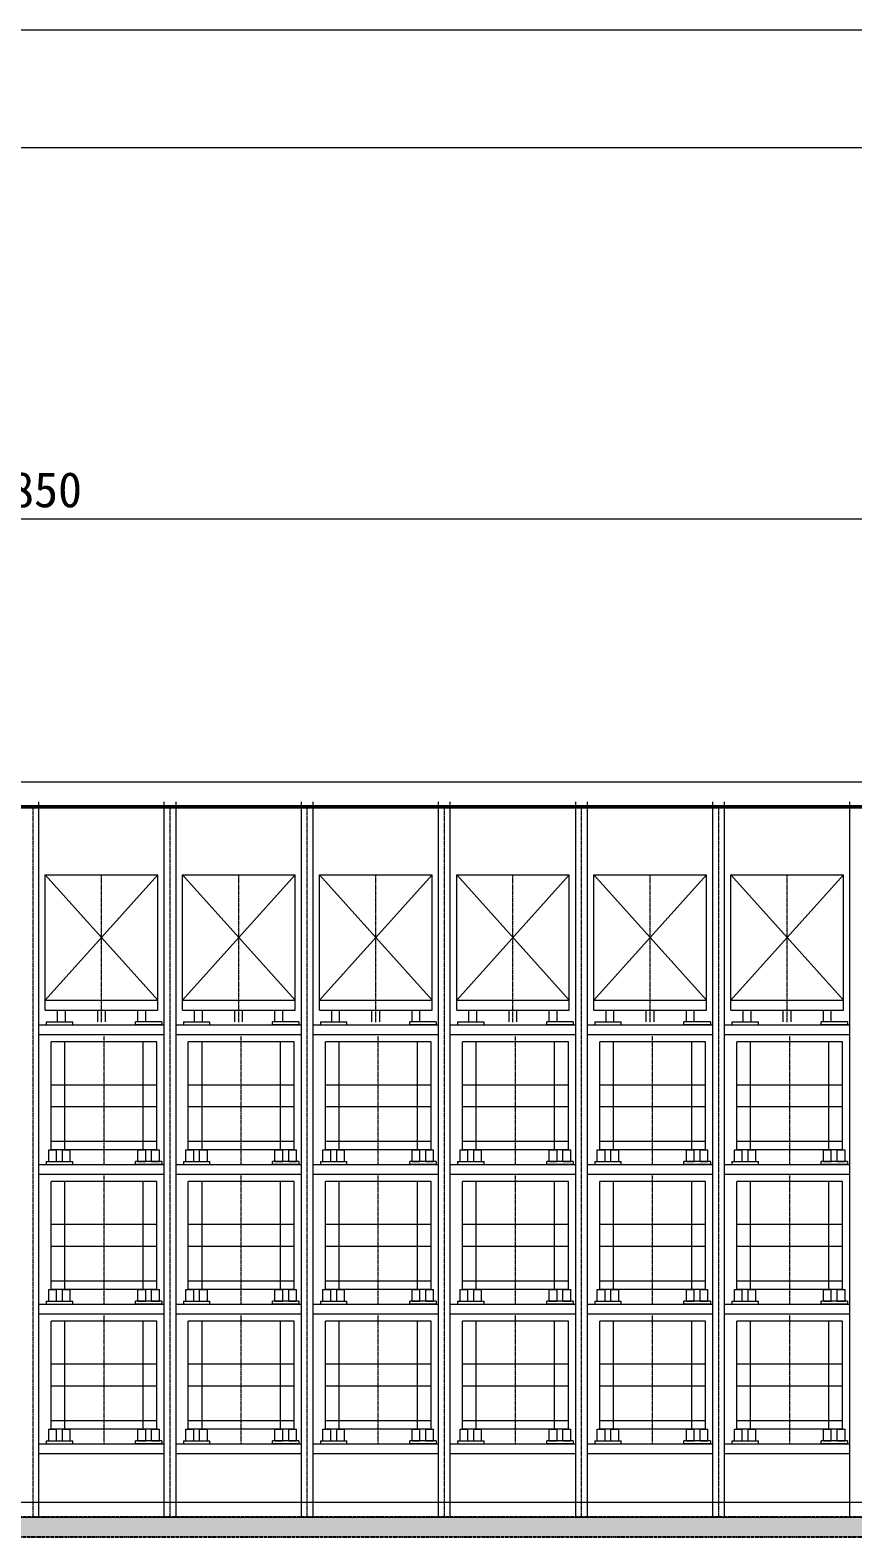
# Model space of a CAD drawing. Header units: millimetres. Extents: x -50460 to 50460, y -35640 to 35640.
# Drawn here: x -9125 to -725, y 20264 to 35640 of the extents above; entities that cross this region are included whole.
import ezdxf
from ezdxf.enums import TextEntityAlignment as Align

# ---------------------------------------------------------------- set-up
doc = ezdxf.new("R2010")
doc.units = ezdxf.units.MM
doc.linetypes.add('双点画线', pattern=[22, 12, -2, 2, -2, 2, -2])
doc.linetypes.add('点画线', pattern=[18, 12, -2, 2, -2])
doc.layers.get('0').update_dxf_attribs({"lineweight": 35})
for name, color, linetype, lineweight in [('7', 30, '双点画线', 18), ('EB0', 7, 'Continuous', 15), ('loading', 57, 'Continuous', 18), ('RackFrame', 5, 'Continuous', 18), ('中心线层', 1, '点画线', 18), ('剖面线层', 6, 'Continuous', 18), ('尺寸线层', 4, 'Continuous', 18), ('粗实线层', 7, 'Continuous', 15), ('粗实线层AM_0', 7, 'Continuous', 50), ('细实线层', 3, 'Continuous', 18), ('细线', 7, 'Continuous', 18)]:
    doc.layers.add(name, color=color, linetype=linetype, lineweight=lineweight)
doc.styles.add('标准', font='', dxfattribs={"width": 0.667})
doc.styles.get('标准').set_extended_font_data('宋体')
doc.dimstyles.new('AM_DEMATIC$0', dxfattribs={"dimscale": 120, "dimtxt": 3, "dimasz": 1.5, "dimexe": 1, "dimexo": 0, "dimgap": 1, "dimtad": 1, "dimdsep": 46, "dimtxsty": 'Standard', "dimblk": '_CAXARROW', "dimcen": 0, "dimdle": 3, "dimclrd": 256, "dimclre": 256, "dimclrt": 2, "dimadec": 0, "dimazin": 2, "dimtfac": 0.707107, "dimtdec": 3, "dimtmove": 0, "dimatfit": 3, "dimfxl": 0, "dimfrac": 2, "dimtolj": 1, "dimlwd": 18, "dimarcsym": 0})

# ---------------------------------------------------------------- blocks, each defined once
blk = doc.blocks.new('*X78')
at = {"layer": '中心线层', "linetype": '点画线', "lineweight": 18}
blk.add_line((0, -36), (0, 1281), dxfattribs=at)
at = {"layer": '细实线层'}
for p, q in [((-540, 120), (-540, 1220)), ((540, 1220), (-540, 1220)), ((540, 120), (540, 1220)), ((541, 781), (-540, 781)), ((541, 559), (-540, 559)), ((540, 203), (-540, 203)), ((-565, 0), (-565, 120)), ((-565, 120), (-485, 120)), ((-565, 0), (-485, 0)), ((540, 120), (-540, 120)), ((-485, 0), (-485, 120)), ((485, 0), (485, 120)), ((485, 120), (565, 120)), ((485, 0), (565, 0)), ((565, 0), (565, 120))]:
    blk.add_line(p, q, dxfattribs=at)
blk = doc.blocks.new('*X79')
at = {"layer": '中心线层', "linetype": '点画线', "lineweight": 18}
blk.add_line((0, -156), (0, 1161), dxfattribs=at)
at = {"layer": '剖面线层'}
for p, q in [((-400, 0), (-400, 1100)), ((400, 1100), (-400, 1100)), ((400, 0), (400, 1100)), ((400, 661), (-400, 661)), ((400, 439), (-400, 439)), ((-425, -120), (-425, 0)), ((-425, 0), (-345, 0)), ((400, 83), (-400, 83)), ((400, 0), (-400, 0)), ((-345, -120), (-345, 0)), ((345, -120), (345, 0)), ((345, 0), (425, 0)), ((425, -120), (425, 0)), ((-425, -120), (-345, -120)), ((345, -120), (425, -120))]:
    blk.add_line(p, q, dxfattribs=at)
blk = doc.blocks.new('*X80')
at = {"layer": '中心线层', "linetype": '点画线', "lineweight": 18}
blk.add_line((0, -36), (0, 1281), dxfattribs=at)
at = {"layer": '细实线层'}
for p, q in [((-540, 120), (-540, 1220)), ((540, 1220), (-540, 1220)), ((540, 120), (540, 1220)), ((541, 781), (-540, 781)), ((541, 559), (-540, 559)), ((540, 203), (-540, 203)), ((-565, 0), (-565, 120)), ((-565, 120), (-485, 120)), ((-565, 0), (-485, 0)), ((540, 120), (-540, 120)), ((-485, 0), (-485, 120)), ((485, 0), (485, 120)), ((485, 120), (565, 120)), ((485, 0), (565, 0)), ((565, 0), (565, 120))]:
    blk.add_line(p, q, dxfattribs=at)
blk = doc.blocks.new('*X81')
at = {"layer": '中心线层', "linetype": '点画线', "lineweight": 18}
blk.add_line((0, -156), (0, 1161), dxfattribs=at)
at = {"layer": '剖面线层'}
for p, q in [((-400, 0), (-400, 1100)), ((400, 1100), (-400, 1100)), ((400, 0), (400, 1100)), ((400, 661), (-400, 661)), ((400, 439), (-400, 439)), ((-425, -120), (-425, 0)), ((-425, 0), (-345, 0)), ((400, 83), (-400, 83)), ((400, 0), (-400, 0)), ((-345, -120), (-345, 0)), ((345, -120), (345, 0)), ((345, 0), (425, 0)), ((425, -120), (425, 0)), ((-425, -120), (-345, -120)), ((345, -120), (425, -120))]:
    blk.add_line(p, q, dxfattribs=at)
blk = doc.blocks.new('*X82')
at = {"layer": '中心线层', "linetype": '点画线', "lineweight": 18}
blk.add_line((0, -36), (0, 1281), dxfattribs=at)
at = {"layer": '细实线层'}
for p, q in [((-540, 120), (-540, 1220)), ((540, 1220), (-540, 1220)), ((540, 120), (540, 1220)), ((541, 781), (-540, 781)), ((541, 559), (-540, 559)), ((540, 203), (-540, 203)), ((-565, 0), (-565, 120)), ((-565, 120), (-485, 120)), ((-565, 0), (-485, 0)), ((540, 120), (-540, 120)), ((-485, 0), (-485, 120)), ((485, 0), (485, 120)), ((485, 120), (565, 120)), ((485, 0), (565, 0)), ((565, 0), (565, 120))]:
    blk.add_line(p, q, dxfattribs=at)
blk = doc.blocks.new('*X83')
at = {"layer": '中心线层', "linetype": '点画线', "lineweight": 18}
blk.add_line((0, -156), (0, 1161), dxfattribs=at)
at = {"layer": '剖面线层'}
for p, q in [((-400, 0), (-400, 1100)), ((400, 1100), (-400, 1100)), ((400, 0), (400, 1100)), ((400, 661), (-400, 661)), ((400, 439), (-400, 439)), ((-425, -120), (-425, 0)), ((-425, 0), (-345, 0)), ((400, 83), (-400, 83)), ((400, 0), (-400, 0)), ((-345, -120), (-345, 0)), ((345, -120), (345, 0)), ((345, 0), (425, 0)), ((425, -120), (425, 0)), ((-425, -120), (-345, -120)), ((345, -120), (425, -120))]:
    blk.add_line(p, q, dxfattribs=at)
blk = doc.blocks.new('*X84')
at = {"layer": '中心线层', "linetype": '点画线', "lineweight": 18}
blk.add_line((0, -36), (0, 1281), dxfattribs=at)
at = {"layer": '细实线层'}
for p, q in [((-540, 120), (-540, 1220)), ((540, 1220), (-540, 1220)), ((540, 120), (540, 1220)), ((541, 781), (-540, 781)), ((541, 559), (-540, 559)), ((540, 203), (-540, 203)), ((-565, 0), (-565, 120)), ((-565, 120), (-485, 120)), ((-565, 0), (-485, 0)), ((540, 120), (-540, 120)), ((-485, 0), (-485, 120)), ((485, 0), (485, 120)), ((485, 120), (565, 120)), ((485, 0), (565, 0)), ((565, 0), (565, 120))]:
    blk.add_line(p, q, dxfattribs=at)
blk = doc.blocks.new('*X85')
at = {"layer": '中心线层', "linetype": '点画线', "lineweight": 18}
blk.add_line((0, -156), (0, 1161), dxfattribs=at)
at = {"layer": '剖面线层'}
for p, q in [((-400, 0), (-400, 1100)), ((400, 1100), (-400, 1100)), ((400, 0), (400, 1100)), ((400, 661), (-400, 661)), ((400, 439), (-400, 439)), ((-425, -120), (-425, 0)), ((-425, 0), (-345, 0)), ((400, 83), (-400, 83)), ((400, 0), (-400, 0)), ((-345, -120), (-345, 0)), ((345, -120), (345, 0)), ((345, 0), (425, 0)), ((425, -120), (425, 0)), ((-425, -120), (-345, -120)), ((345, -120), (425, -120))]:
    blk.add_line(p, q, dxfattribs=at)
blk = doc.blocks.new('*X86')
at = {"layer": '中心线层', "linetype": '点画线', "lineweight": 18}
blk.add_line((0, -36), (0, 1281), dxfattribs=at)
at = {"layer": '细实线层'}
for p, q in [((-540, 120), (-540, 1220)), ((540, 1220), (-540, 1220)), ((540, 120), (540, 1220)), ((541, 781), (-540, 781)), ((541, 559), (-540, 559)), ((540, 203), (-540, 203)), ((-565, 0), (-565, 120)), ((-565, 120), (-485, 120)), ((-565, 0), (-485, 0)), ((540, 120), (-540, 120)), ((-485, 0), (-485, 120)), ((485, 0), (485, 120)), ((485, 120), (565, 120)), ((485, 0), (565, 0)), ((565, 0), (565, 120))]:
    blk.add_line(p, q, dxfattribs=at)
blk = doc.blocks.new('*X87')
at = {"layer": '中心线层', "linetype": '点画线', "lineweight": 18}
blk.add_line((0, -156), (0, 1161), dxfattribs=at)
at = {"layer": '剖面线层'}
for p, q in [((-400, 0), (-400, 1100)), ((400, 1100), (-400, 1100)), ((400, 0), (400, 1100)), ((400, 661), (-400, 661)), ((400, 439), (-400, 439)), ((-425, -120), (-425, 0)), ((-425, 0), (-345, 0)), ((400, 83), (-400, 83)), ((400, 0), (-400, 0)), ((-345, -120), (-345, 0)), ((345, -120), (345, 0)), ((345, 0), (425, 0)), ((425, -120), (425, 0)), ((-425, -120), (-345, -120)), ((345, -120), (425, -120))]:
    blk.add_line(p, q, dxfattribs=at)
blk = doc.blocks.new('*X88')
at = {"layer": '中心线层', "linetype": '点画线', "lineweight": 18}
blk.add_line((0, -36), (0, 1281), dxfattribs=at)
at = {"layer": '细实线层'}
for p, q in [((-540, 120), (-540, 1220)), ((540, 1220), (-540, 1220)), ((540, 120), (540, 1220)), ((541, 781), (-540, 781)), ((541, 559), (-540, 559)), ((540, 203), (-540, 203)), ((-565, 0), (-565, 120)), ((-565, 120), (-485, 120)), ((-565, 0), (-485, 0)), ((540, 120), (-540, 120)), ((-485, 0), (-485, 120)), ((485, 0), (485, 120)), ((485, 120), (565, 120)), ((485, 0), (565, 0)), ((565, 0), (565, 120))]:
    blk.add_line(p, q, dxfattribs=at)
blk = doc.blocks.new('*X89')
at = {"layer": '中心线层', "linetype": '点画线', "lineweight": 18}
blk.add_line((0, -156), (0, 1161), dxfattribs=at)
at = {"layer": '剖面线层'}
for p, q in [((-400, 0), (-400, 1100)), ((400, 1100), (-400, 1100)), ((400, 0), (400, 1100)), ((400, 661), (-400, 661)), ((400, 439), (-400, 439)), ((-425, -120), (-425, 0)), ((-425, 0), (-345, 0)), ((400, 83), (-400, 83)), ((400, 0), (-400, 0)), ((-345, -120), (-345, 0)), ((345, -120), (345, 0)), ((345, 0), (425, 0)), ((425, -120), (425, 0)), ((-425, -120), (-345, -120)), ((345, -120), (425, -120))]:
    blk.add_line(p, q, dxfattribs=at)
blk = doc.blocks.new('*X90')
at = {"layer": '中心线层', "linetype": '点画线', "lineweight": 18}
blk.add_line((0, -36), (0, 1281), dxfattribs=at)
at = {"layer": '细实线层'}
for p, q in [((-540, 120), (-540, 1220)), ((540, 1220), (-540, 1220)), ((540, 120), (540, 1220)), ((541, 781), (-540, 781)), ((541, 559), (-540, 559)), ((540, 203), (-540, 203)), ((-565, 0), (-565, 120)), ((-565, 120), (-485, 120)), ((-565, 0), (-485, 0)), ((540, 120), (-540, 120)), ((-485, 0), (-485, 120)), ((485, 0), (485, 120)), ((485, 120), (565, 120)), ((485, 0), (565, 0)), ((565, 0), (565, 120))]:
    blk.add_line(p, q, dxfattribs=at)
blk = doc.blocks.new('*X91')
at = {"layer": '中心线层', "linetype": '点画线', "lineweight": 18}
blk.add_line((0, -156), (0, 1161), dxfattribs=at)
at = {"layer": '剖面线层'}
for p, q in [((-400, 0), (-400, 1100)), ((400, 1100), (-400, 1100)), ((400, 0), (400, 1100)), ((400, 661), (-400, 661)), ((400, 439), (-400, 439)), ((-425, -120), (-425, 0)), ((-425, 0), (-345, 0)), ((400, 83), (-400, 83)), ((400, 0), (-400, 0)), ((-345, -120), (-345, 0)), ((345, -120), (345, 0)), ((345, 0), (425, 0)), ((425, -120), (425, 0)), ((-425, -120), (-345, -120)), ((345, -120), (425, -120))]:
    blk.add_line(p, q, dxfattribs=at)
blk = doc.blocks.new('*X92')
at = {"layer": '中心线层', "linetype": '点画线', "lineweight": 18}
blk.add_line((0, -36), (0, 1281), dxfattribs=at)
at = {"layer": '细实线层'}
for p, q in [((-540, 120), (-540, 1220)), ((540, 1220), (-540, 1220)), ((540, 120), (540, 1220)), ((541, 781), (-540, 781)), ((541, 559), (-540, 559)), ((540, 203), (-540, 203)), ((-565, 0), (-565, 120)), ((-565, 120), (-485, 120)), ((-565, 0), (-485, 0)), ((540, 120), (-540, 120)), ((-485, 0), (-485, 120)), ((485, 0), (485, 120)), ((485, 120), (565, 120)), ((485, 0), (565, 0)), ((565, 0), (565, 120))]:
    blk.add_line(p, q, dxfattribs=at)
blk = doc.blocks.new('*X93')
at = {"layer": '中心线层', "linetype": '点画线', "lineweight": 18}
blk.add_line((0, -156), (0, 1161), dxfattribs=at)
at = {"layer": '剖面线层'}
for p, q in [((-400, 0), (-400, 1100)), ((400, 1100), (-400, 1100)), ((400, 0), (400, 1100)), ((400, 661), (-400, 661)), ((400, 439), (-400, 439)), ((-425, -120), (-425, 0)), ((-425, 0), (-345, 0)), ((400, 83), (-400, 83)), ((400, 0), (-400, 0)), ((-345, -120), (-345, 0)), ((345, -120), (345, 0)), ((345, 0), (425, 0)), ((425, -120), (425, 0)), ((-425, -120), (-345, -120)), ((345, -120), (425, -120))]:
    blk.add_line(p, q, dxfattribs=at)
blk = doc.blocks.new('*X94')
at = {"layer": '中心线层', "linetype": '点画线', "lineweight": 18}
blk.add_line((0, -36), (0, 1281), dxfattribs=at)
at = {"layer": '细实线层'}
for p, q in [((-540, 120), (-540, 1220)), ((540, 1220), (-540, 1220)), ((540, 120), (540, 1220)), ((541, 781), (-540, 781)), ((541, 559), (-540, 559)), ((540, 203), (-540, 203)), ((-565, 0), (-565, 120)), ((-565, 120), (-485, 120)), ((-565, 0), (-485, 0)), ((540, 120), (-540, 120)), ((-485, 0), (-485, 120)), ((485, 0), (485, 120)), ((485, 120), (565, 120)), ((485, 0), (565, 0)), ((565, 0), (565, 120))]:
    blk.add_line(p, q, dxfattribs=at)
blk = doc.blocks.new('*X95')
at = {"layer": '中心线层', "linetype": '点画线', "lineweight": 18}
blk.add_line((0, -156), (0, 1161), dxfattribs=at)
at = {"layer": '剖面线层'}
for p, q in [((-400, 0), (-400, 1100)), ((400, 1100), (-400, 1100)), ((400, 0), (400, 1100)), ((400, 661), (-400, 661)), ((400, 439), (-400, 439)), ((-425, -120), (-425, 0)), ((-425, 0), (-345, 0)), ((400, 83), (-400, 83)), ((400, 0), (-400, 0)), ((-345, -120), (-345, 0)), ((345, -120), (345, 0)), ((345, 0), (425, 0)), ((425, -120), (425, 0)), ((-425, -120), (-345, -120)), ((345, -120), (425, -120))]:
    blk.add_line(p, q, dxfattribs=at)
blk = doc.blocks.new('*X96')
at = {"layer": '中心线层', "linetype": '点画线', "lineweight": 18}
blk.add_line((0, -36), (0, 1281), dxfattribs=at)
at = {"layer": '细实线层'}
for p, q in [((-540, 120), (-540, 1220)), ((540, 1220), (-540, 1220)), ((540, 120), (540, 1220)), ((541, 781), (-540, 781)), ((541, 559), (-540, 559)), ((540, 203), (-540, 203)), ((-565, 0), (-565, 120)), ((-565, 120), (-485, 120)), ((-565, 0), (-485, 0)), ((540, 120), (-540, 120)), ((-485, 0), (-485, 120)), ((485, 0), (485, 120)), ((485, 120), (565, 120)), ((485, 0), (565, 0)), ((565, 0), (565, 120))]:
    blk.add_line(p, q, dxfattribs=at)
blk = doc.blocks.new('*X97')
at = {"layer": '中心线层', "linetype": '点画线', "lineweight": 18}
blk.add_line((0, -156), (0, 1161), dxfattribs=at)
at = {"layer": '剖面线层'}
for p, q in [((-400, 0), (-400, 1100)), ((400, 1100), (-400, 1100)), ((400, 0), (400, 1100)), ((400, 661), (-400, 661)), ((400, 439), (-400, 439)), ((-425, -120), (-425, 0)), ((-425, 0), (-345, 0)), ((400, 83), (-400, 83)), ((400, 0), (-400, 0)), ((-345, -120), (-345, 0)), ((345, -120), (345, 0)), ((345, 0), (425, 0)), ((425, -120), (425, 0)), ((-425, -120), (-345, -120)), ((345, -120), (425, -120))]:
    blk.add_line(p, q, dxfattribs=at)
blk = doc.blocks.new('*X98')
at = {"layer": '中心线层', "linetype": '点画线', "lineweight": 18}
blk.add_line((0, -36), (0, 1281), dxfattribs=at)
at = {"layer": '细实线层'}
for p, q in [((-540, 120), (-540, 1220)), ((540, 1220), (-540, 1220)), ((540, 120), (540, 1220)), ((541, 781), (-540, 781)), ((541, 559), (-540, 559)), ((540, 203), (-540, 203)), ((-565, 0), (-565, 120)), ((-565, 120), (-485, 120)), ((-565, 0), (-485, 0)), ((540, 120), (-540, 120)), ((-485, 0), (-485, 120)), ((485, 0), (485, 120)), ((485, 120), (565, 120)), ((485, 0), (565, 0)), ((565, 0), (565, 120))]:
    blk.add_line(p, q, dxfattribs=at)
blk = doc.blocks.new('*X99')
at = {"layer": '中心线层', "linetype": '点画线', "lineweight": 18}
blk.add_line((0, -156), (0, 1161), dxfattribs=at)
at = {"layer": '剖面线层'}
for p, q in [((-400, 0), (-400, 1100)), ((400, 1100), (-400, 1100)), ((400, 0), (400, 1100)), ((400, 661), (-400, 661)), ((400, 439), (-400, 439)), ((-425, -120), (-425, 0)), ((-425, 0), (-345, 0)), ((400, 83), (-400, 83)), ((400, 0), (-400, 0)), ((-345, -120), (-345, 0)), ((345, -120), (345, 0)), ((345, 0), (425, 0)), ((425, -120), (425, 0)), ((-425, -120), (-345, -120)), ((345, -120), (425, -120))]:
    blk.add_line(p, q, dxfattribs=at)
blk = doc.blocks.new('*X100')
at = {"layer": '中心线层', "linetype": '点画线', "lineweight": 18}
blk.add_line((0, -36), (0, 1281), dxfattribs=at)
at = {"layer": '细实线层'}
for p, q in [((-540, 120), (-540, 1220)), ((540, 1220), (-540, 1220)), ((540, 120), (540, 1220)), ((541, 781), (-540, 781)), ((541, 559), (-540, 559)), ((540, 203), (-540, 203)), ((-565, 0), (-565, 120)), ((-565, 120), (-485, 120)), ((-565, 0), (-485, 0)), ((540, 120), (-540, 120)), ((-485, 0), (-485, 120)), ((485, 0), (485, 120)), ((485, 120), (565, 120)), ((485, 0), (565, 0)), ((565, 0), (565, 120))]:
    blk.add_line(p, q, dxfattribs=at)
blk = doc.blocks.new('*X101')
at = {"layer": '中心线层', "linetype": '点画线', "lineweight": 18}
blk.add_line((0, -156), (0, 1161), dxfattribs=at)
at = {"layer": '剖面线层'}
for p, q in [((-400, 0), (-400, 1100)), ((400, 1100), (-400, 1100)), ((400, 0), (400, 1100)), ((400, 661), (-400, 661)), ((400, 439), (-400, 439)), ((-425, -120), (-425, 0)), ((-425, 0), (-345, 0)), ((400, 83), (-400, 83)), ((400, 0), (-400, 0)), ((-345, -120), (-345, 0)), ((345, -120), (345, 0)), ((345, 0), (425, 0)), ((425, -120), (425, 0)), ((-425, -120), (-345, -120)), ((345, -120), (425, -120))]:
    blk.add_line(p, q, dxfattribs=at)
blk = doc.blocks.new('*X102')
at = {"layer": '中心线层', "linetype": '点画线', "lineweight": 18}
blk.add_line((0, -36), (0, 1281), dxfattribs=at)
at = {"layer": '细实线层'}
for p, q in [((-540, 120), (-540, 1220)), ((540, 1220), (-540, 1220)), ((540, 120), (540, 1220)), ((541, 781), (-540, 781)), ((541, 559), (-540, 559)), ((540, 203), (-540, 203)), ((-565, 0), (-565, 120)), ((-565, 120), (-485, 120)), ((-565, 0), (-485, 0)), ((540, 120), (-540, 120)), ((-485, 0), (-485, 120)), ((485, 0), (485, 120)), ((485, 120), (565, 120)), ((485, 0), (565, 0)), ((565, 0), (565, 120))]:
    blk.add_line(p, q, dxfattribs=at)
blk = doc.blocks.new('*X103')
at = {"layer": '中心线层', "linetype": '点画线', "lineweight": 18}
blk.add_line((0, -156), (0, 1161), dxfattribs=at)
at = {"layer": '剖面线层'}
for p, q in [((-400, 0), (-400, 1100)), ((400, 1100), (-400, 1100)), ((400, 0), (400, 1100)), ((400, 661), (-400, 661)), ((400, 439), (-400, 439)), ((-425, -120), (-425, 0)), ((-425, 0), (-345, 0)), ((400, 83), (-400, 83)), ((400, 0), (-400, 0)), ((-345, -120), (-345, 0)), ((345, -120), (345, 0)), ((345, 0), (425, 0)), ((425, -120), (425, 0)), ((-425, -120), (-345, -120)), ((345, -120), (425, -120))]:
    blk.add_line(p, q, dxfattribs=at)
blk = doc.blocks.new('*X104')
at = {"layer": '中心线层', "linetype": '点画线', "lineweight": 18}
blk.add_line((0, -36), (0, 1281), dxfattribs=at)
at = {"layer": '细实线层'}
for p, q in [((-540, 120), (-540, 1220)), ((540, 1220), (-540, 1220)), ((540, 120), (540, 1220)), ((541, 781), (-540, 781)), ((541, 559), (-540, 559)), ((540, 203), (-540, 203)), ((-565, 0), (-565, 120)), ((-565, 120), (-485, 120)), ((-565, 0), (-485, 0)), ((540, 120), (-540, 120)), ((-485, 0), (-485, 120)), ((485, 0), (485, 120)), ((485, 120), (565, 120)), ((485, 0), (565, 0)), ((565, 0), (565, 120))]:
    blk.add_line(p, q, dxfattribs=at)
blk = doc.blocks.new('*X105')
at = {"layer": '中心线层', "linetype": '点画线', "lineweight": 18}
blk.add_line((0, -156), (0, 1161), dxfattribs=at)
at = {"layer": '剖面线层'}
for p, q in [((-400, 0), (-400, 1100)), ((400, 1100), (-400, 1100)), ((400, 0), (400, 1100)), ((400, 661), (-400, 661)), ((400, 439), (-400, 439)), ((-425, -120), (-425, 0)), ((-425, 0), (-345, 0)), ((400, 83), (-400, 83)), ((400, 0), (-400, 0)), ((-345, -120), (-345, 0)), ((345, -120), (345, 0)), ((345, 0), (425, 0)), ((425, -120), (425, 0)), ((-425, -120), (-345, -120)), ((345, -120), (425, -120))]:
    blk.add_line(p, q, dxfattribs=at)
blk = doc.blocks.new('*X106')
at = {"layer": '中心线层', "linetype": '点画线', "lineweight": 18}
blk.add_line((0, -36), (0, 1281), dxfattribs=at)
at = {"layer": '细实线层'}
for p, q in [((-540, 120), (-540, 1220)), ((540, 1220), (-540, 1220)), ((540, 120), (540, 1220)), ((541, 781), (-540, 781)), ((541, 559), (-540, 559)), ((540, 203), (-540, 203)), ((-565, 0), (-565, 120)), ((-565, 120), (-485, 120)), ((-565, 0), (-485, 0)), ((540, 120), (-540, 120)), ((-485, 0), (-485, 120)), ((485, 0), (485, 120)), ((485, 120), (565, 120)), ((485, 0), (565, 0)), ((565, 0), (565, 120))]:
    blk.add_line(p, q, dxfattribs=at)
blk = doc.blocks.new('*X107')
at = {"layer": '中心线层', "linetype": '点画线', "lineweight": 18}
blk.add_line((0, -156), (0, 1161), dxfattribs=at)
at = {"layer": '剖面线层'}
for p, q in [((-400, 0), (-400, 1100)), ((400, 1100), (-400, 1100)), ((400, 0), (400, 1100)), ((400, 661), (-400, 661)), ((400, 439), (-400, 439)), ((-425, -120), (-425, 0)), ((-425, 0), (-345, 0)), ((400, 83), (-400, 83)), ((400, 0), (-400, 0)), ((-345, -120), (-345, 0)), ((345, -120), (345, 0)), ((345, 0), (425, 0)), ((425, -120), (425, 0)), ((-425, -120), (-345, -120)), ((345, -120), (425, -120))]:
    blk.add_line(p, q, dxfattribs=at)
blk = doc.blocks.new('*X108')
at = {"layer": '中心线层', "linetype": '点画线', "lineweight": 18}
blk.add_line((0, -36), (0, 1281), dxfattribs=at)
at = {"layer": '细实线层'}
for p, q in [((-540, 120), (-540, 1220)), ((540, 1220), (-540, 1220)), ((540, 120), (540, 1220)), ((541, 781), (-540, 781)), ((541, 559), (-540, 559)), ((540, 203), (-540, 203)), ((-565, 0), (-565, 120)), ((-565, 120), (-485, 120)), ((-565, 0), (-485, 0)), ((540, 120), (-540, 120)), ((-485, 0), (-485, 120)), ((485, 0), (485, 120)), ((485, 120), (565, 120)), ((485, 0), (565, 0)), ((565, 0), (565, 120))]:
    blk.add_line(p, q, dxfattribs=at)
blk = doc.blocks.new('*X109')
at = {"layer": '中心线层', "linetype": '点画线', "lineweight": 18}
blk.add_line((0, -156), (0, 1161), dxfattribs=at)
at = {"layer": '剖面线层'}
for p, q in [((-400, 0), (-400, 1100)), ((400, 1100), (-400, 1100)), ((400, 0), (400, 1100)), ((400, 661), (-401, 661)), ((400, 439), (-401, 439)), ((-425, -120), (-425, 0)), ((-425, 0), (-345, 0)), ((400, 83), (-400, 83)), ((400, 0), (-400, 0)), ((-345, -120), (-345, 0)), ((345, -120), (345, 0)), ((345, 0), (425, 0)), ((425, -120), (425, 0)), ((-425, -120), (-345, -120)), ((345, -120), (425, -120))]:
    blk.add_line(p, q, dxfattribs=at)
blk = doc.blocks.new('*X110')
at = {"layer": '中心线层', "linetype": '点画线', "lineweight": 18}
blk.add_line((0, -36), (0, 1281), dxfattribs=at)
at = {"layer": '细实线层'}
for p, q in [((-540, 120), (-540, 1220)), ((540, 1220), (-540, 1220)), ((540, 120), (540, 1220)), ((541, 781), (-540, 781)), ((541, 559), (-540, 559)), ((540, 203), (-540, 203)), ((-565, 0), (-565, 120)), ((-565, 120), (-485, 120)), ((-565, 0), (-485, 0)), ((540, 120), (-540, 120)), ((-485, 0), (-485, 120)), ((485, 0), (485, 120)), ((485, 120), (565, 120)), ((485, 0), (565, 0)), ((565, 0), (565, 120))]:
    blk.add_line(p, q, dxfattribs=at)
blk = doc.blocks.new('*X111')
at = {"layer": '中心线层', "linetype": '点画线', "lineweight": 18}
blk.add_line((0, -156), (0, 1161), dxfattribs=at)
at = {"layer": '剖面线层'}
for p, q in [((-400, 0), (-400, 1100)), ((400, 1100), (-400, 1100)), ((400, 0), (400, 1100)), ((400, 661), (-401, 661)), ((400, 439), (-401, 439)), ((-425, -120), (-425, 0)), ((-425, 0), (-345, 0)), ((400, 83), (-400, 83)), ((400, 0), (-400, 0)), ((-345, -120), (-345, 0)), ((345, -120), (345, 0)), ((345, 0), (425, 0)), ((425, -120), (425, 0)), ((-425, -120), (-345, -120)), ((345, -120), (425, -120))]:
    blk.add_line(p, q, dxfattribs=at)
blk = doc.blocks.new('*X112')
at = {"layer": '中心线层', "linetype": '点画线', "lineweight": 18}
blk.add_line((0, -36), (0, 1281), dxfattribs=at)
at = {"layer": '细实线层'}
for p, q in [((-540, 120), (-540, 1220)), ((540, 1220), (-540, 1220)), ((540, 120), (540, 1220)), ((541, 781), (-540, 781)), ((541, 559), (-540, 559)), ((540, 203), (-540, 203)), ((-565, 0), (-565, 120)), ((-565, 120), (-485, 120)), ((-565, 0), (-485, 0)), ((540, 120), (-540, 120)), ((-485, 0), (-485, 120)), ((485, 0), (485, 120)), ((485, 120), (565, 120)), ((485, 0), (565, 0)), ((565, 0), (565, 120))]:
    blk.add_line(p, q, dxfattribs=at)
blk = doc.blocks.new('*X113')
at = {"layer": '中心线层', "linetype": '点画线', "lineweight": 18}
blk.add_line((0, -156), (0, 1161), dxfattribs=at)
at = {"layer": '剖面线层'}
for p, q in [((-400, 0), (-400, 1100)), ((400, 1100), (-400, 1100)), ((400, 0), (400, 1100)), ((400, 661), (-401, 661)), ((400, 439), (-401, 439)), ((-425, -120), (-425, 0)), ((-425, 0), (-345, 0)), ((400, 83), (-400, 83)), ((400, 0), (-400, 0)), ((-345, -120), (-345, 0)), ((345, -120), (345, 0)), ((345, 0), (425, 0)), ((425, -120), (425, 0)), ((-425, -120), (-345, -120)), ((345, -120), (425, -120))]:
    blk.add_line(p, q, dxfattribs=at)
blk = doc.blocks.new('*X221')
at = {"layer": '中心线层', "linetype": '点画线', "lineweight": 18}
blk.add_line((110, -331), (110, 1175), dxfattribs=at)
at = {"layer": '细实线层'}
for p, q in [((-465, 1172), (685, 1172)), ((685, 1172), (-465, -108)), ((-465, 1172), (685, -108)), ((-465, -208), (-465, 1172)), ((685, -208), (685, 1172)), ((-465, -108), (685, -108)), ((-465, -208), (685, -208)), ((-340, -328), (-340, -208)), ((-260, -328), (-260, -208)), ((70, -328), (70, -208)), ((150, -328), (150, -208)), ((480, -328), (480, -208)), ((560, -328), (560, -208))]:
    blk.add_line(p, q, dxfattribs=at)
blk = doc.blocks.new('*X222')
at = {"layer": '中心线层', "linetype": '点画线', "lineweight": 18}
blk.add_line((110, -331), (110, 1175), dxfattribs=at)
at = {"layer": '细实线层'}
for p, q in [((-465, 1172), (685, 1172)), ((685, 1172), (-465, -108)), ((-465, 1172), (685, -108)), ((-465, -208), (-465, 1172)), ((685, -208), (685, 1172)), ((-465, -108), (685, -108)), ((-465, -208), (685, -208)), ((-340, -328), (-340, -208)), ((-260, -328), (-260, -208)), ((70, -328), (70, -208)), ((150, -328), (150, -208)), ((480, -328), (480, -208)), ((560, -328), (560, -208))]:
    blk.add_line(p, q, dxfattribs=at)
blk = doc.blocks.new('*X223')
at = {"layer": '中心线层', "linetype": '点画线', "lineweight": 18}
blk.add_line((110, -331), (110, 1175), dxfattribs=at)
at = {"layer": '细实线层'}
for p, q in [((-465, 1172), (685, 1172)), ((685, 1172), (-465, -108)), ((-465, 1172), (685, -108)), ((-465, -208), (-465, 1172)), ((685, -208), (685, 1172)), ((-465, -108), (685, -108)), ((-465, -208), (685, -208)), ((-340, -328), (-340, -208)), ((-260, -328), (-260, -208)), ((70, -328), (70, -208)), ((150, -328), (150, -208)), ((480, -328), (480, -208)), ((560, -328), (560, -208))]:
    blk.add_line(p, q, dxfattribs=at)
blk = doc.blocks.new('*X224')
at = {"layer": '中心线层', "linetype": '点画线', "lineweight": 18}
blk.add_line((110, -331), (110, 1175), dxfattribs=at)
at = {"layer": '细实线层'}
for p, q in [((-465, 1172), (685, 1172)), ((685, 1172), (-465, -108)), ((-465, 1172), (685, -108)), ((-465, -208), (-465, 1172)), ((685, -208), (685, 1172)), ((-465, -108), (685, -108)), ((-465, -208), (685, -208)), ((-340, -328), (-340, -208)), ((-260, -328), (-260, -208)), ((70, -328), (70, -208)), ((150, -328), (150, -208)), ((480, -328), (480, -208)), ((560, -328), (560, -208))]:
    blk.add_line(p, q, dxfattribs=at)
blk = doc.blocks.new('*X225')
at = {"layer": '中心线层', "linetype": '点画线', "lineweight": 18}
blk.add_line((110, -331), (110, 1175), dxfattribs=at)
at = {"layer": '细实线层'}
for p, q in [((-465, 1172), (685, 1172)), ((685, 1172), (-465, -108)), ((-465, 1172), (685, -108)), ((-465, -208), (-465, 1172)), ((685, -208), (685, 1172)), ((-465, -108), (685, -108)), ((-465, -208), (685, -208)), ((-340, -328), (-340, -208)), ((-260, -328), (-260, -208)), ((70, -328), (70, -208)), ((150, -328), (150, -208)), ((480, -328), (480, -208)), ((560, -328), (560, -208))]:
    blk.add_line(p, q, dxfattribs=at)
blk = doc.blocks.new('*X226')
at = {"layer": '中心线层', "linetype": '点画线', "lineweight": 18}
blk.add_line((110, -331), (110, 1175), dxfattribs=at)
at = {"layer": '细实线层'}
for p, q in [((-465, 1172), (685, 1172)), ((685, 1172), (-465, -108)), ((-465, 1172), (685, -108)), ((-465, -208), (-465, 1172)), ((685, -208), (685, 1172)), ((-465, -108), (685, -108)), ((-465, -208), (685, -208)), ((-340, -328), (-340, -208)), ((-260, -328), (-260, -208)), ((70, -328), (70, -208)), ((150, -328), (150, -208)), ((480, -328), (480, -208)), ((560, -328), (560, -208))]:
    blk.add_line(p, q, dxfattribs=at)
blk = doc.blocks.new('*X244')
at = {"layer": '粗实线层'}
blk.add_line((410.5, 287), (-395.5, 287), dxfattribs=at)
at = {"layer": '细实线层'}
blk.add_line((420.5, 297), (-420.5, 297), dxfattribs=at)
at = {"layer": '尺寸线层', "linetype": 'Continuous', "style": '标准', "width": 0.667}
blk.add_attdef('图纸编号', text='', height=5.19, rotation=180, dxfattribs=at).set_placement((-370.5, 282), align=Align.MIDDLE_CENTER)
blk = doc.blocks.new('*X245')
at = {"layer": '剖面线层', "linetype": 'Continuous', "lineweight": 18}
h = blk.add_hatch(dxfattribs=at)
h.set_pattern_fill('AR-CONC', color=256, style=0)
h.set_pattern_definition([(50, (0, 0), (182.18467, -15.9391), [19.05, -209.55]), (355, (0, 0), (-35.2428, 191.05664), [15.24, -167.64]), (100.451, (15.18, -1.33), (146.9425, 175.1167), [16.19, -178.09]), (46.1842, (0, 50.8), (271.07904, -42.0423), [28.575, -314.325]), (96.6356, (22.6, 47.3), (237.4042, 247.4256), [24.285, -267.135]), (351.184, (0, 50.8), (237.4046, 247.4251), [22.86, -251.46]), (21, (25.4, 38.1), (151.61488, -102.26552), [19.05, -209.55]), (326, (25.4, 38.1), (61.80203, 184.18797), [15.24, -167.64]), (71.4514, (38.03, 29.58), (213.4165, 81.92286), [16.19, -178.09]), (37.5, (0, 0), (3.0886, 84.55504), [0, -165.608, 0, -170.18, 0, -168.275]), (7.5, (0, 0), (66.81966, 100.18057), [0, -97.028, 0, -161.798, 0, -64.135]), (-32.5, (-56.64, 0), (135.590595, -5.728744), [0, -63.5, 0, -198.12, 0, -262.89]), (-42.5, (-82.04, 0), (148.12918, 25.4265), [0, -82.55, 0, -131.572, 0, -186.69])])
edge = h.paths.add_edge_path(flags=0)
edge.add_spline(control_points=[(-64668, -100), (-64659, -84), (-64651, -66), (-64650, -49)], knot_values=[0, 0, 0, 0, 54.680686, 54.680686, 54.680686, 54.680686], weights=[1, 1, 1, 1], degree=3, periodic=0)
edge.add_spline(control_points=[(-64650, -49), (-64650, -45), (-64650, -16), (-64687, 30), (-64675, 80), (-64668, 100)], knot_values=[0, 0, 0, 0, 10.510768, 91.048565, 154.862088, 154.862088, 154.862088, 154.862088], weights=[1, 1, 1, 1, 1, 1], degree=3, periodic=0)
edge.add_line((-64668, 100), (-10067, 100))
edge.add_spline(control_points=[(-10067, 100), (-10074, 80), (-10087, 30), (-10036, -31), (-10056, -81), (-10067, -100)], knot_values=[0, 0, 0, 0, 64.069741, 144.930907, 209.542774, 209.542774, 209.542774, 209.542774], weights=[1, 1, 1, 1, 1, 1], degree=3, periodic=0)
edge.add_line((-10067, -100), (-64668, -100))
at = {"layer": '7', "linetype": '双点画线', "lineweight": 25}
for p, q in [((-10067, 100), (-64668, 100)), ((-64668, -100), (-10067, -100))]:
    blk.add_line(p, q, dxfattribs=at)
blk = doc.blocks.new('*X253')
at = {"layer": '尺寸线层'}
for p, q in [((-54087, 77.5), (0, 77.5)), ((-54087, -77.5), (0, -77.5))]:
    blk.add_line(p, q, dxfattribs=at)
blk = doc.blocks.new('*X736')
at = {"layer": '尺寸线层', "linetype": 'Continuous', "lineweight": 18}
for points in [[(-39145, 30648), (-38965, 30625), (-38965, 30670)], [(20705, 30648), (20525, 30625), (20525, 30670)]]:
    blk.add_hatch(color=256, dxfattribs=at).paths.add_polyline_path(points, flags=0)
at = {"layer": '尺寸线层'}
for p, q in [((-39145, 27964), (-39145, 30768)), ((20705, 27964), (20705, 30768))]:
    blk.add_line(p, q, dxfattribs=at)
at = {"layer": '尺寸线层', "linetype": 'Continuous', "lineweight": 18}
blk.add_line((20705, 30648), (-39145, 30648), dxfattribs=at)
at = {"layer": '尺寸线层', "color": 2, "insert": (-9207, 30948), "char_height": 360, "width": 2448, "attachment_point": 5, "line_spacing_factor": 1.37}
blk.add_mtext('59850', dxfattribs=at)
blk = doc.blocks.new('_CAXARROW')
blk.add_hatch(color=0).paths.add_polyline_path([(0, 0), (-1, 0.125), (-1, -0.125)], flags=0)

msp = doc.modelspace()

# ---------------------------------------------------------------- linework, layer by layer
at = {"layer": 'loading'}
for p, q in [((-9034.742, 25489.445), (-7754.742, 25489.445)), ((-9034.742, 25389.445), (-7754.742, 25389.445)), ((-9034.742, 25389.445), (-9024.742, 25389.445)), ((-8959.742, 25519.445), (-8689.742, 25519.445)), ((-8959.742, 25519.445), (-8959.742, 25489.445)), ((-8954.742, 25489.445), (-8689.742, 25489.445)), ((-8904.742, 25489.445), (-7754.742, 25489.445)), ((-8904.742, 25389.445), (-7754.742, 25389.445)), ((-8689.742, 25489.445), (-8689.742, 25519.445)), ((-7779.742, 25519.445), (-8049.742, 25519.445)), ((-8049.742, 25489.445), (-8049.742, 25519.445)), ((-7779.742, 25489.445), (-8049.742, 25489.445)), ((-7779.742, 25519.445), (-7779.742, 25489.445)), ((-7634.742, 25489.445), (-6354.742, 25489.445)), ((-7634.742, 25389.445), (-6354.742, 25389.445)), ((-7634.742, 25389.445), (-7624.742, 25389.445)), ((-7559.742, 25519.445), (-7289.742, 25519.445)), ((-7559.742, 25519.445), (-7559.742, 25489.445)), ((-7554.742, 25489.445), (-7289.742, 25489.445)), ((-7504.742, 25489.445), (-6354.742, 25489.445)), ((-7504.742, 25389.445), (-6354.742, 25389.445)), ((-7289.742, 25489.445), (-7289.742, 25519.445)), ((-6379.742, 25519.445), (-6649.742, 25519.445)), ((-6649.742, 25489.445), (-6649.742, 25519.445)), ((-6379.742, 25489.445), (-6649.742, 25489.445)), ((-6379.742, 25519.445), (-6379.742, 25489.445)), ((-6234.742, 25489.445), (-4954.742, 25489.445)), ((-6234.742, 25389.445), (-4954.742, 25389.445)), ((-6234.742, 25389.445), (-6224.742, 25389.445)), ((-6159.742, 25519.445), (-5889.742, 25519.445)), ((-6159.742, 25519.445), (-6159.742, 25489.445)), ((-6154.742, 25489.445), (-5889.742, 25489.445)), ((-6104.742, 25489.445), (-4954.742, 25489.445)), ((-6104.742, 25389.445), (-4954.742, 25389.445)), ((-5889.742, 25489.445), (-5889.742, 25519.445)), ((-4979.742, 25519.445), (-5249.742, 25519.445)), ((-5249.742, 25489.445), (-5249.742, 25519.445)), ((-4979.742, 25489.445), (-5249.742, 25489.445)), ((-4979.742, 25519.445), (-4979.742, 25489.445)), ((-4834.742, 25489.445), (-3554.742, 25489.445)), ((-4834.742, 25389.445), (-3554.742, 25389.445)), ((-4834.742, 25389.445), (-4824.742, 25389.445)), ((-4759.742, 25519.445), (-4489.742, 25519.445)), ((-4759.742, 25519.445), (-4759.742, 25489.445)), ((-4754.742, 25489.445), (-4489.742, 25489.445)), ((-4704.742, 25489.445), (-3554.742, 25489.445)), ((-4704.742, 25389.445), (-3554.742, 25389.445)), ((-4489.742, 25489.445), (-4489.742, 25519.445)), ((-3579.742, 25519.445), (-3849.742, 25519.445)), ((-3849.742, 25489.445), (-3849.742, 25519.445)), ((-3579.742, 25489.445), (-3849.742, 25489.445)), ((-3579.742, 25519.445), (-3579.742, 25489.445)), ((-3434.742, 25489.445), (-2154.742, 25489.445)), ((-3434.742, 25389.445), (-2154.742, 25389.445)), ((-3434.742, 25389.445), (-3424.742, 25389.445)), ((-3359.742, 25519.445), (-3089.742, 25519.445)), ((-3359.742, 25519.445), (-3359.742, 25489.445)), ((-3354.742, 25489.445), (-3089.742, 25489.445)), ((-3304.742, 25489.445), (-2154.742, 25489.445)), ((-3304.742, 25389.445), (-2154.742, 25389.445)), ((-3089.742, 25489.445), (-3089.742, 25519.445)), ((-2179.742, 25519.445), (-2449.742, 25519.445)), ((-2449.742, 25489.445), (-2449.742, 25519.445)), ((-2179.742, 25489.445), (-2449.742, 25489.445)), ((-2179.742, 25519.445), (-2179.742, 25489.445)), ((-2034.742, 25489.445), (-754.742, 25489.445)), ((-2034.742, 25389.445), (-754.742, 25389.445)), ((-2034.742, 25389.445), (-2024.742, 25389.445)), ((-1959.742, 25519.445), (-1689.742, 25519.445)), ((-1959.742, 25519.445), (-1959.742, 25489.445)), ((-1954.742, 25489.445), (-1689.742, 25489.445)), ((-1904.742, 25489.445), (-754.742, 25489.445)), ((-1904.742, 25389.445), (-754.742, 25389.445)), ((-1689.742, 25489.445), (-1689.742, 25519.445)), ((-779.742, 25519.445), (-1049.742, 25519.445)), ((-1049.742, 25489.445), (-1049.742, 25519.445)), ((-779.742, 25489.445), (-1049.742, 25489.445)), ((-779.742, 25519.445), (-779.742, 25489.445)), ((-9034.742, 24064.445), (-7754.742, 24064.445)), ((-8959.742, 24094.445), (-8689.742, 24094.445)), ((-8959.742, 24094.445), (-8959.742, 24064.445)), ((-8954.742, 24064.445), (-8689.742, 24064.445)), ((-8904.742, 24064.445), (-7754.742, 24064.445)), ((-8689.742, 24064.445), (-8689.742, 24094.445)), ((-7779.742, 24094.445), (-8049.742, 24094.445)), ((-8049.742, 24064.445), (-8049.742, 24094.445)), ((-7779.742, 24064.445), (-8049.742, 24064.445)), ((-7779.742, 24094.445), (-7779.742, 24064.445)), ((-7634.742, 24064.445), (-6354.742, 24064.445)), ((-7559.742, 24094.445), (-7289.742, 24094.445)), ((-7559.742, 24094.445), (-7559.742, 24064.445)), ((-7554.742, 24064.445), (-7289.742, 24064.445)), ((-7504.742, 24064.445), (-6354.742, 24064.445)), ((-7289.742, 24064.445), (-7289.742, 24094.445)), ((-6379.742, 24094.445), (-6649.742, 24094.445)), ((-6649.742, 24064.445), (-6649.742, 24094.445)), ((-6379.742, 24064.445), (-6649.742, 24064.445)), ((-6379.742, 24094.445), (-6379.742, 24064.445)), ((-6234.742, 24064.445), (-4954.742, 24064.445)), ((-6159.742, 24094.445), (-5889.742, 24094.445)), ((-6159.742, 24094.445), (-6159.742, 24064.445)), ((-6154.742, 24064.445), (-5889.742, 24064.445)), ((-6104.742, 24064.445), (-4954.742, 24064.445)), ((-5889.742, 24064.445), (-5889.742, 24094.445)), ((-4979.742, 24094.445), (-5249.742, 24094.445)), ((-5249.742, 24064.445), (-5249.742, 24094.445)), ((-4979.742, 24064.445), (-5249.742, 24064.445)), ((-4979.742, 24094.445), (-4979.742, 24064.445)), ((-4834.742, 24064.445), (-3554.742, 24064.445)), ((-4759.742, 24094.445), (-4489.742, 24094.445)), ((-4759.742, 24094.445), (-4759.742, 24064.445)), ((-4754.742, 24064.445), (-4489.742, 24064.445)), ((-4704.742, 24064.445), (-3554.742, 24064.445)), ((-4489.742, 24064.445), (-4489.742, 24094.445)), ((-3579.742, 24094.445), (-3849.742, 24094.445)), ((-3849.742, 24064.445), (-3849.742, 24094.445)), ((-3579.742, 24064.445), (-3849.742, 24064.445)), ((-3579.742, 24094.445), (-3579.742, 24064.445)), ((-3434.742, 24064.445), (-2154.742, 24064.445)), ((-3359.742, 24094.445), (-3089.742, 24094.445)), ((-3359.742, 24094.445), (-3359.742, 24064.445)), ((-3354.742, 24064.445), (-3089.742, 24064.445)), ((-3304.742, 24064.445), (-2154.742, 24064.445)), ((-3089.742, 24064.445), (-3089.742, 24094.445)), ((-2179.742, 24094.445), (-2449.742, 24094.445)), ((-2449.742, 24064.445), (-2449.742, 24094.445)), ((-2179.742, 24064.445), (-2449.742, 24064.445)), ((-2179.742, 24094.445), (-2179.742, 24064.445)), ((-2034.742, 24064.445), (-754.742, 24064.445)), ((-1959.742, 24094.445), (-1689.742, 24094.445)), ((-1959.742, 24094.445), (-1959.742, 24064.445)), ((-1954.742, 24064.445), (-1689.742, 24064.445)), ((-1904.742, 24064.445), (-754.742, 24064.445)), ((-1689.742, 24064.445), (-1689.742, 24094.445)), ((-779.742, 24094.445), (-1049.742, 24094.445)), ((-1049.742, 24064.445), (-1049.742, 24094.445)), ((-779.742, 24064.445), (-1049.742, 24064.445)), ((-779.742, 24094.445), (-779.742, 24064.445)), ((-9034.742, 23964.445), (-7754.742, 23964.445)), ((-9034.742, 23964.445), (-9024.742, 23964.445)), ((-8904.742, 23964.445), (-7754.742, 23964.445)), ((-7634.742, 23964.445), (-6354.742, 23964.445)), ((-7634.742, 23964.445), (-7624.742, 23964.445)), ((-7504.742, 23964.445), (-6354.742, 23964.445)), ((-6234.742, 23964.445), (-4954.742, 23964.445)), ((-6234.742, 23964.445), (-6224.742, 23964.445)), ((-6104.742, 23964.445), (-4954.742, 23964.445)), ((-4834.742, 23964.445), (-3554.742, 23964.445)), ((-4834.742, 23964.445), (-4824.742, 23964.445)), ((-4704.742, 23964.445), (-3554.742, 23964.445)), ((-3434.742, 23964.445), (-2154.742, 23964.445)), ((-3434.742, 23964.445), (-3424.742, 23964.445)), ((-3304.742, 23964.445), (-2154.742, 23964.445)), ((-2034.742, 23964.445), (-754.742, 23964.445)), ((-2034.742, 23964.445), (-2024.742, 23964.445)), ((-1904.742, 23964.445), (-754.742, 23964.445)), ((-9034.742, 22639.445), (-7754.742, 22639.445)), ((-8959.742, 22669.445), (-8689.742, 22669.445)), ((-8959.742, 22669.445), (-8959.742, 22639.445)), ((-8954.742, 22639.445), (-8689.742, 22639.445)), ((-8904.742, 22639.445), (-7754.742, 22639.445)), ((-8689.742, 22639.445), (-8689.742, 22669.445)), ((-7779.742, 22669.445), (-8049.742, 22669.445)), ((-8049.742, 22639.445), (-8049.742, 22669.445)), ((-7779.742, 22639.445), (-8049.742, 22639.445)), ((-7779.742, 22669.445), (-7779.742, 22639.445)), ((-7634.742, 22639.445), (-6354.742, 22639.445)), ((-7559.742, 22669.445), (-7289.742, 22669.445)), ((-7559.742, 22669.445), (-7559.742, 22639.445)), ((-7554.742, 22639.445), (-7289.742, 22639.445)), ((-7504.742, 22639.445), (-6354.742, 22639.445)), ((-7289.742, 22639.445), (-7289.742, 22669.445)), ((-6379.742, 22669.445), (-6649.742, 22669.445)), ((-6649.742, 22639.445), (-6649.742, 22669.445)), ((-6379.742, 22639.445), (-6649.742, 22639.445)), ((-6379.742, 22669.445), (-6379.742, 22639.445)), ((-6234.742, 22639.445), (-4954.742, 22639.445)), ((-6159.742, 22669.445), (-5889.742, 22669.445)), ((-6159.742, 22669.445), (-6159.742, 22639.445)), ((-6154.742, 22639.445), (-5889.742, 22639.445)), ((-6104.742, 22639.445), (-4954.742, 22639.445)), ((-5889.742, 22639.445), (-5889.742, 22669.445)), ((-4979.742, 22669.445), (-5249.742, 22669.445)), ((-5249.742, 22639.445), (-5249.742, 22669.445)), ((-4979.742, 22639.445), (-5249.742, 22639.445)), ((-4979.742, 22669.445), (-4979.742, 22639.445)), ((-4834.742, 22639.445), (-3554.742, 22639.445)), ((-4759.742, 22669.445), (-4489.742, 22669.445)), ((-4759.742, 22669.445), (-4759.742, 22639.445)), ((-4754.742, 22639.445), (-4489.742, 22639.445)), ((-4704.742, 22639.445), (-3554.742, 22639.445)), ((-4489.742, 22639.445), (-4489.742, 22669.445)), ((-3579.742, 22669.445), (-3849.742, 22669.445)), ((-3849.742, 22639.445), (-3849.742, 22669.445)), ((-3579.742, 22639.445), (-3849.742, 22639.445)), ((-3579.742, 22669.445), (-3579.742, 22639.445)), ((-3434.742, 22639.445), (-2154.742, 22639.445)), ((-3359.742, 22669.445), (-3089.742, 22669.445)), ((-3359.742, 22669.445), (-3359.742, 22639.445)), ((-3354.742, 22639.445), (-3089.742, 22639.445)), ((-3304.742, 22639.445), (-2154.742, 22639.445)), ((-3089.742, 22639.445), (-3089.742, 22669.445)), ((-2179.742, 22669.445), (-2449.742, 22669.445)), ((-2449.742, 22639.445), (-2449.742, 22669.445)), ((-2179.742, 22639.445), (-2449.742, 22639.445)), ((-2179.742, 22669.445), (-2179.742, 22639.445)), ((-2034.742, 22639.445), (-754.742, 22639.445)), ((-1959.742, 22669.445), (-1689.742, 22669.445)), ((-1959.742, 22669.445), (-1959.742, 22639.445)), ((-1954.742, 22639.445), (-1689.742, 22639.445)), ((-1904.742, 22639.445), (-754.742, 22639.445)), ((-1689.742, 22639.445), (-1689.742, 22669.445)), ((-779.742, 22669.445), (-1049.742, 22669.445)), ((-1049.742, 22639.445), (-1049.742, 22669.445)), ((-779.742, 22639.445), (-1049.742, 22639.445)), ((-779.742, 22669.445), (-779.742, 22639.445)), ((-9034.742, 22539.445), (-7754.742, 22539.445)), ((-9034.742, 22539.445), (-9024.742, 22539.445)), ((-8904.742, 22539.445), (-7754.742, 22539.445)), ((-7634.742, 22539.445), (-6354.742, 22539.445)), ((-7634.742, 22539.445), (-7624.742, 22539.445)), ((-7504.742, 22539.445), (-6354.742, 22539.445)), ((-6234.742, 22539.445), (-4954.742, 22539.445)), ((-6234.742, 22539.445), (-6224.742, 22539.445)), ((-6104.742, 22539.445), (-4954.742, 22539.445)), ((-4834.742, 22539.445), (-3554.742, 22539.445)), ((-4834.742, 22539.445), (-4824.742, 22539.445)), ((-4704.742, 22539.445), (-3554.742, 22539.445)), ((-3434.742, 22539.445), (-2154.742, 22539.445)), ((-3434.742, 22539.445), (-3424.742, 22539.445)), ((-3304.742, 22539.445), (-2154.742, 22539.445)), ((-2034.742, 22539.445), (-754.742, 22539.445)), ((-2034.742, 22539.445), (-2024.742, 22539.445)), ((-1904.742, 22539.445), (-754.742, 22539.445)), ((-8959.742, 21244.445), (-8689.742, 21244.445)), ((-8959.742, 21244.445), (-8959.742, 21214.445)), ((-8689.742, 21214.445), (-8689.742, 21244.445)), ((-7779.742, 21244.445), (-8049.742, 21244.445)), ((-8049.742, 21214.445), (-8049.742, 21244.445)), ((-7779.742, 21244.445), (-7779.742, 21214.445)), ((-7559.742, 21244.445), (-7289.742, 21244.445)), ((-7559.742, 21244.445), (-7559.742, 21214.445)), ((-7289.742, 21214.445), (-7289.742, 21244.445)), ((-6379.742, 21244.445), (-6649.742, 21244.445)), ((-6649.742, 21214.445), (-6649.742, 21244.445)), ((-6379.742, 21244.445), (-6379.742, 21214.445)), ((-6159.742, 21244.445), (-5889.742, 21244.445)), ((-6159.742, 21244.445), (-6159.742, 21214.445)), ((-5889.742, 21214.445), (-5889.742, 21244.445)), ((-4979.742, 21244.445), (-5249.742, 21244.445)), ((-5249.742, 21214.445), (-5249.742, 21244.445)), ((-4979.742, 21244.445), (-4979.742, 21214.445)), ((-4759.742, 21244.445), (-4489.742, 21244.445)), ((-4759.742, 21244.445), (-4759.742, 21214.445)), ((-4489.742, 21214.445), (-4489.742, 21244.445)), ((-3579.742, 21244.445), (-3849.742, 21244.445)), ((-3849.742, 21214.445), (-3849.742, 21244.445)), ((-3579.742, 21244.445), (-3579.742, 21214.445)), ((-3359.742, 21244.445), (-3089.742, 21244.445)), ((-3359.742, 21244.445), (-3359.742, 21214.445)), ((-3089.742, 21214.445), (-3089.742, 21244.445)), ((-2179.742, 21244.445), (-2449.742, 21244.445)), ((-2449.742, 21214.445), (-2449.742, 21244.445)), ((-2179.742, 21244.445), (-2179.742, 21214.445)), ((-1959.742, 21244.445), (-1689.742, 21244.445)), ((-1959.742, 21244.445), (-1959.742, 21214.445)), ((-1689.742, 21214.445), (-1689.742, 21244.445)), ((-779.742, 21244.445), (-1049.742, 21244.445)), ((-1049.742, 21214.445), (-1049.742, 21244.445)), ((-779.742, 21244.445), (-779.742, 21214.445)), ((-9034.742, 21214.445), (-7754.742, 21214.445)), ((-9034.742, 21114.445), (-7754.742, 21114.445)), ((-9034.742, 21114.445), (-9024.742, 21114.445)), ((-8954.742, 21214.445), (-8689.742, 21214.445)), ((-8904.742, 21214.445), (-7754.742, 21214.445)), ((-8904.742, 21114.445), (-7754.742, 21114.445)), ((-7779.742, 21214.445), (-8049.742, 21214.445)), ((-7634.742, 21214.445), (-6354.742, 21214.445)), ((-7634.742, 21114.445), (-6354.742, 21114.445)), ((-7634.742, 21114.445), (-7624.742, 21114.445)), ((-7554.742, 21214.445), (-7289.742, 21214.445)), ((-7504.742, 21214.445), (-6354.742, 21214.445)), ((-7504.742, 21114.445), (-6354.742, 21114.445)), ((-6379.742, 21214.445), (-6649.742, 21214.445)), ((-6234.742, 21214.445), (-4954.742, 21214.445)), ((-6234.742, 21114.445), (-4954.742, 21114.445)), ((-6234.742, 21114.445), (-6224.742, 21114.445)), ((-6154.742, 21214.445), (-5889.742, 21214.445)), ((-6104.742, 21214.445), (-4954.742, 21214.445)), ((-6104.742, 21114.445), (-4954.742, 21114.445)), ((-4979.742, 21214.445), (-5249.742, 21214.445)), ((-4834.742, 21214.445), (-3554.742, 21214.445)), ((-4834.742, 21114.445), (-3554.742, 21114.445)), ((-4834.742, 21114.445), (-4824.742, 21114.445)), ((-4754.742, 21214.445), (-4489.742, 21214.445)), ((-4704.742, 21214.445), (-3554.742, 21214.445)), ((-4704.742, 21114.445), (-3554.742, 21114.445)), ((-3579.742, 21214.445), (-3849.742, 21214.445)), ((-3434.742, 21214.445), (-2154.742, 21214.445)), ((-3434.742, 21114.445), (-2154.742, 21114.445)), ((-3434.742, 21114.445), (-3424.742, 21114.445)), ((-3354.742, 21214.445), (-3089.742, 21214.445)), ((-3304.742, 21214.445), (-2154.742, 21214.445)), ((-3304.742, 21114.445), (-2154.742, 21114.445)), ((-2179.742, 21214.445), (-2449.742, 21214.445)), ((-2034.742, 21214.445), (-754.742, 21214.445)), ((-2034.742, 21114.445), (-754.742, 21114.445)), ((-2034.742, 21114.445), (-2024.742, 21114.445)), ((-1954.742, 21214.445), (-1689.742, 21214.445)), ((-1904.742, 21214.445), (-754.742, 21214.445)), ((-1904.742, 21114.445), (-754.742, 21114.445)), ((-779.742, 21214.445), (-1049.742, 21214.445))]:
    msp.add_line(p, q, dxfattribs=at)
at = {"layer": 'RackFrame'}
for p, q in [((-9034.742, 20464.445), (-9034.742, 27714.445)), ((-7754.742, 20464.445), (-7754.742, 27714.445)), ((-7754.742, 20464.445), (-7754.742, 27714.445)), ((-7634.742, 20464.445), (-7634.742, 27714.445)), ((-6354.742, 20464.445), (-6354.742, 27714.445)), ((-6354.742, 20464.445), (-6354.742, 27714.445)), ((-6234.742, 20464.445), (-6234.742, 27714.445)), ((-4954.742, 20464.445), (-4954.742, 27714.445)), ((-4954.742, 20464.445), (-4954.742, 27714.445)), ((-4834.742, 20464.445), (-4834.742, 27714.445)), ((-3554.742, 20464.445), (-3554.742, 27714.445)), ((-3554.742, 20464.445), (-3554.742, 27714.445)), ((-3434.742, 20464.445), (-3434.742, 27714.445)), ((-2154.742, 20464.445), (-2154.742, 27714.445)), ((-2154.742, 20464.445), (-2154.742, 27714.445)), ((-2034.742, 20464.445), (-2034.742, 27714.445)), ((-754.742, 20464.445), (-754.742, 27714.445)), ((-754.742, 20464.445), (-754.742, 27714.445))]:
    msp.add_line(p, q, dxfattribs=at)
at = {"layer": '中心线层'}
for p, q in [((-9094.742, 20461.445), (-9094.742, 27717.445)), ((-7694.742, 20461.445), (-7694.742, 27717.445)), ((-6294.742, 20461.445), (-6294.742, 27717.445)), ((-4894.742, 20461.445), (-4894.742, 27717.445)), ((-3494.742, 20461.445), (-3494.742, 27717.445)), ((-2094.742, 20461.445), (-2094.742, 27717.445))]:
    msp.add_line(p, q, dxfattribs=at)
at = {"layer": '粗实线层AM_0'}
msp.add_line((-36609.654, 27714.445), (16870.258, 27714.445), dxfattribs=at)
at = {"layer": '细线'}
for p, q in [((20705.258, 27964.445), (-39144.742, 27964.445)), ((-9034.742, 27714.445), (-9034.742, 27764.445)), ((-7754.742, 27714.445), (-7754.742, 27764.445)), ((-7634.742, 27714.445), (-7634.742, 27764.445)), ((-6354.742, 27714.445), (-6354.742, 27764.445)), ((-6234.742, 27714.445), (-6234.742, 27764.445)), ((-4954.742, 27714.445), (-4954.742, 27764.445)), ((-4834.742, 27714.445), (-4834.742, 27764.445)), ((-3554.742, 27714.445), (-3554.742, 27764.445)), ((-3434.742, 27714.445), (-3434.742, 27764.445)), ((-2154.742, 27714.445), (-2154.742, 27764.445)), ((-2034.742, 27714.445), (-2034.742, 27764.445)), ((-754.742, 27714.445), (-754.742, 27764.445))]:
    msp.add_line(p, q, dxfattribs=at)

# ---------------------------------------------------------------- block references
at = {"layer": '7'}
for name, p in [('*X112', (-8369.742, 24094.445)), ('*X106', (-6969.742, 24094.445)), ('*X100', (-5569.742, 24094.445)), ('*X94', (-4169.742, 24094.445)), ('*X88', (-2769.742, 24094.445)), ('*X82', (-1369.742, 24094.445)), ('*X110', (-8369.742, 22669.445)), ('*X104', (-6969.742, 22669.445)), ('*X98', (-5569.742, 22669.445)), ('*X92', (-4169.742, 22669.445)), ('*X86', (-2769.742, 22669.445)), ('*X80', (-1369.742, 22669.445)), ('*X108', (-8369.742, 21244.445)), ('*X102', (-6969.742, 21244.445)), ('*X96', (-5569.742, 21244.445)), ('*X90', (-4169.742, 21244.445)), ('*X84', (-2769.742, 21244.445)), ('*X78', (-1369.742, 21244.445))]:
    msp.add_blockref(name, p, dxfattribs=at)
at = {"layer": 'EB0'}
for name, p in [('*X113', (-8369.742, 24214.445)), ('*X107', (-6969.742, 24214.445)), ('*X101', (-5569.742, 24214.445)), ('*X95', (-4169.742, 24214.445)), ('*X89', (-2769.742, 24214.445)), ('*X83', (-1369.742, 24214.445)), ('*X111', (-8369.742, 22789.445)), ('*X105', (-6969.742, 22789.445)), ('*X99', (-5569.742, 22789.445)), ('*X93', (-4169.742, 22789.445)), ('*X87', (-2769.742, 22789.445)), ('*X81', (-1369.742, 22789.445)), ('*X109', (-8369.742, 21364.445)), ('*X103', (-6969.742, 21364.445)), ('*X97', (-5569.742, 21364.445)), ('*X91', (-4169.742, 21364.445)), ('*X85', (-2769.742, 21364.445)), ('*X79', (-1369.742, 21364.445)), ('*X245', (27151.299, 20364.445))]:
    msp.add_blockref(name, p, dxfattribs=at)
at = {"layer": '尺寸线层'}
msp.add_blockref('*X253', (19105.258, 20541.945), dxfattribs=at)
at = {"layer": '粗实线层', "xscale": 120, "yscale": 120, "zscale": 120}
msp.add_blockref('*X244', (0, 0), dxfattribs=at)
at = {"layer": '细实线层'}
for name, p in [('*X226', (-8504.876, 25847.728)), ('*X225', (-7104.876, 25847.728)), ('*X224', (-5704.876, 25847.728)), ('*X223', (-4304.876, 25847.728)), ('*X222', (-2904.876, 25847.728)), ('*X221', (-1504.876, 25847.728))]:
    msp.add_blockref(name, p, dxfattribs=at)

# ---------------------------------------------------------------- dimensions: what is measured, and where the dimension line sits
at = {"layer": '尺寸线层'}
dim = msp.add_linear_dim(base=(-39144.742, 30647.559), p1=(20705.258, 27964.445), p2=(-39144.742, 27964.445), dimstyle='AM_DEMATIC$0', override={"dimsah": 1, "dimtfill": 1, "dimtzin": 8}, dxfattribs=at)
dim.commit()
dim.dimension.update_dxf_attribs({"geometry": '*X736', "text_midpoint": (-9219.742, 30647.559)})

doc.saveas('drawing.dxf')
